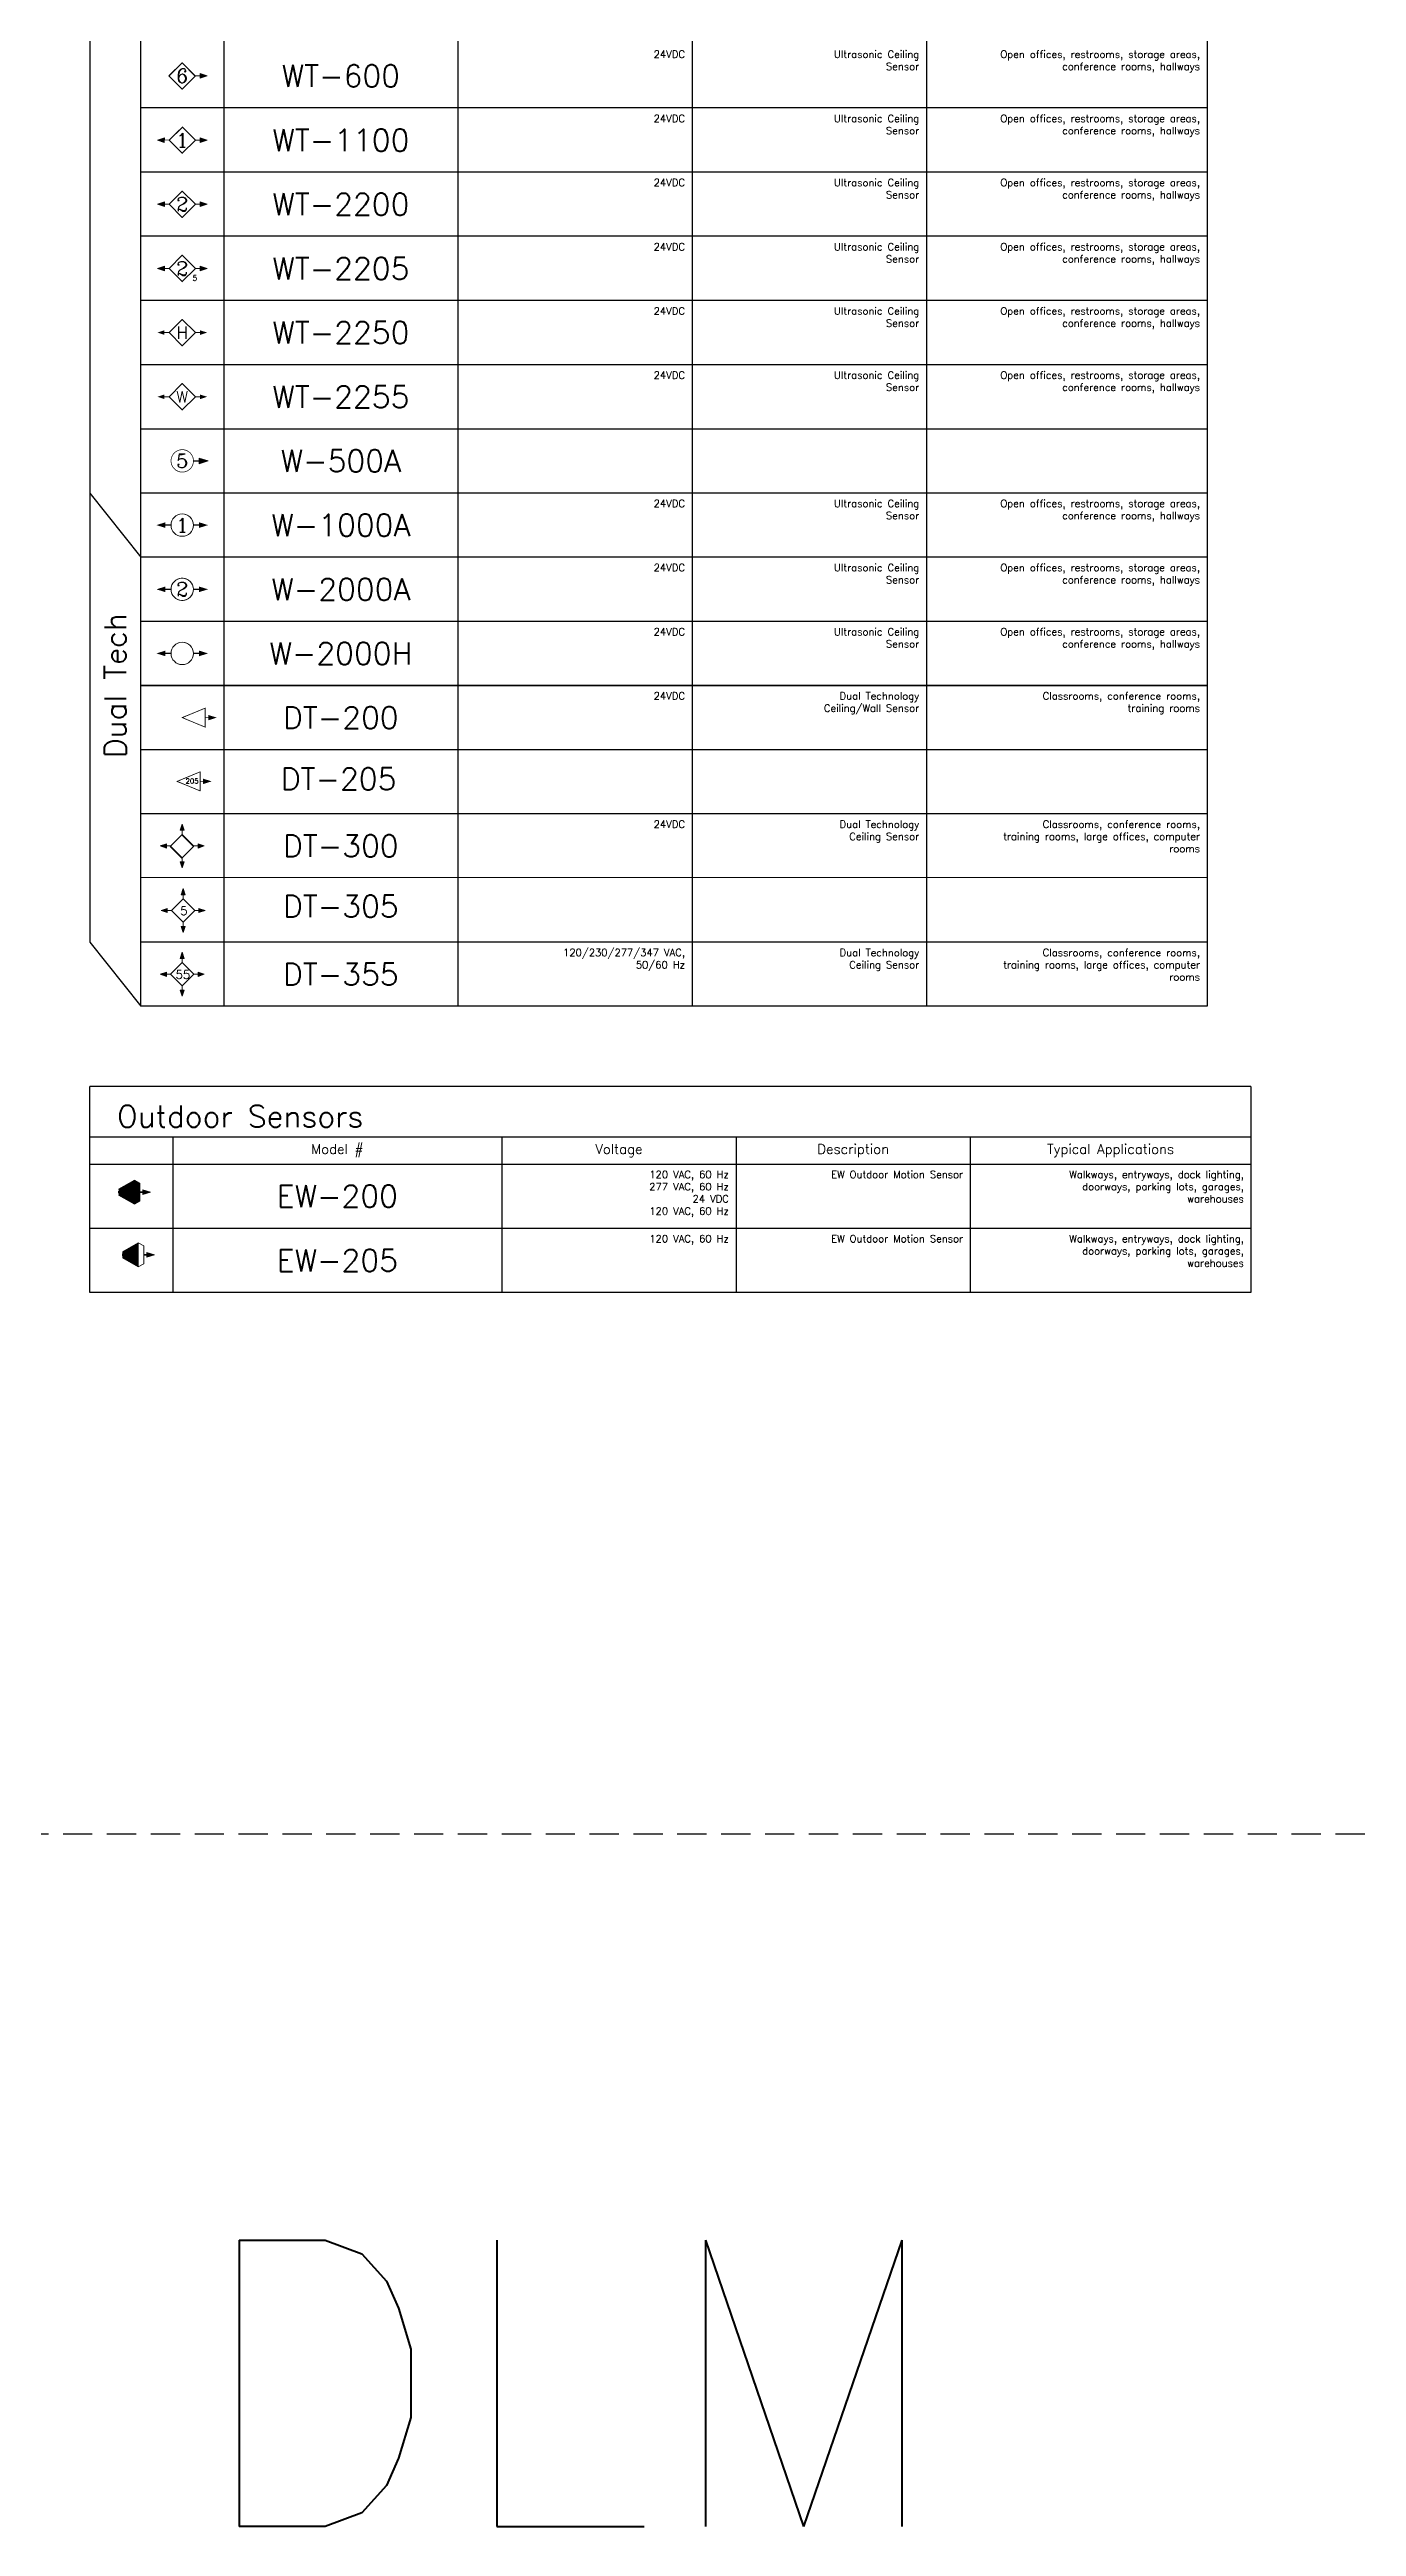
# Model space of a CAD drawing. Header units: inches. Extents: x -13775 to 9910, y -4933 to 5507.
# Drawn here: x 947 to 2019, y 1436 to 3469 of the extents above; entities that cross this region are included whole.
import ezdxf
from ezdxf.enums import TextEntityAlignment as Align

# ---------------------------------------------------------------- set-up
doc = ezdxf.new("R2010")
doc.units = ezdxf.units.IN
doc.header["$LTSCALE"] = 48
doc.header["$MEASUREMENT"] = 0
doc.linetypes.add('DASHED', pattern=[0.75, 0.5, -0.25])
doc.layers.add('Boxes', color=7, linetype='Continuous')
doc.layers.add('Text', color=7, linetype='Continuous')
doc.layers.add('WATTSTOPPER', color=160, linetype='Continuous', lineweight=0)
doc.styles.add('FSL12-1', font='complex.shx')
doc.styles.add('ROMANC', font='COMPLEX.SHX')
doc.styles.add('ROMANS', font='ROMANS')
doc.styles.add('WSNotes', font='complex.shx', dxfattribs={"height": 18})

# ---------------------------------------------------------------- blocks, each defined once
blk = doc.blocks.new('*U549')
at = {"linetype": 'Continuous'}
blk.add_wipeout([(0, -10.8), (10.8, 0), (0, 10.8), (-10.8, 0)], dxfattribs=at)
for points in [[(-14.6, -1.9), (-20.4, 0), (-14.6, 1.9)], [(20.4, 0), (14.6, -1.9), (14.6, 1.9)]]:
    blk.add_hatch(color=256).paths.add_polyline_path(points)
for p, q in [((-20.4, 0), (-14.6, 1.9)), ((-14.6, -1.9), (-20.4, 0)), ((-14.6, -1.9), (-14.6, 1.9)), ((14.6, 1.9), (20.4, 0)), ((14.6, 1.9), (14.6, -1.9)), ((20.4, 0), (14.6, -1.9))]:
    blk.add_line(p, q)
at = {"linetype": 'Continuous', "const_width": 0.75}
for points in [[(-14.6, 0), (-10.8, 0)], [(-14.6, 0), (-10.8, 0)], [(10.8, 0), (14.6, 0)], [(10.8, 0), (14.6, 0)]]:
    blk.add_lwpolyline(points, dxfattribs=at)
for points in [[(10.8, 0), (0, 10.8), (-10.8, 0), (0, -10.8)], [(-10.8, 0), (0, -10.8), (10.8, 0), (0, 10.8)], [(10.8, 0), (0, 10.8), (-10.8, 0), (0, -10.8)], [(-10.8, 0), (0, -10.8), (10.8, 0), (0, 10.8)]]:
    blk.add_lwpolyline(points, close=True, dxfattribs=at)
at = {"linetype": 'Continuous'}
blk.add_lwpolyline([(-10.8, 0), (0, -10.8), (10.8, 0), (0, 10.8)], close=True, dxfattribs=at)
at = {"insert": (0, 0), "char_height": 11.475, "width": 10.368, "attachment_point": 5}
blk.add_mtext('{\\Fcomplex|c0;2}', dxfattribs=at)
blk = doc.blocks.new('*U687')
at = {"flags": 1}
for tag, p, height, style in [('VMAIN', (1.8, 67.3), 6, 'ROMANC'), ('VSTANDALONE', (1.8, 49.5), 6, 'ROMANC'), ('ROOMID', (1.8, 37.3), 10.6, 'WSNotes'), ('VSTATIONBUS', (1.8, 30.1), 6, 'ROMANC'), ('VSTATIONBUSPOSITION', (1.8, 23), 6, 'ROMANC')]:
    blk.add_attdef(tag, p, '', height=height, dxfattribs=dict(at, style=style))
blk.add_wipeout([(10.8, 0), (0, 10.8), (-10.8, 0), (0, -10.8)])
for points in [[(-20.4, 0), (-14.6, 1.9), (-14.6, -1.9)], [(14.6, 1.9), (20.4, 0), (14.6, -1.9)]]:
    blk.add_hatch(color=256).paths.add_polyline_path(points)
at = {"linetype": 'Continuous', "const_width": 0.75}
for points in [[(-10.8, 0), (-14.6, 0)], [(14.6, 0), (10.8, 0)]]:
    blk.add_lwpolyline(points, dxfattribs=at)
blk.add_lwpolyline([(10.8, 0), (0, 10.8), (-10.8, 0), (0, -10.8)], close=True, dxfattribs=at)
at = {"const_width": 0.191}
blk.add_lwpolyline([(-10.8, 0), (0, -10.8), (10.8, 0), (0, 10.8)], close=True, dxfattribs=at)
blk.add_lwpolyline([(10.8, 0), (0, 10.8), (-10.8, 0), (0, -10.8)], close=True)
at = {"insert": (0, 0), "char_height": 10.209, "width": 9.224, "attachment_point": 5}
blk.add_mtext('{\\Fcomplex|c0;H}', dxfattribs=at)
at = {"style": 'ROMANC', "flags": 1}
blk.add_attdef('V318POSITION', (1.8, 15.8), '', height=6, dxfattribs=at)
blk = doc.blocks.new('*U686')
blk.add_hatch(color=256).paths.add_polyline_path([(20.4, 0), (14.6, -1.9), (14.6, 1.9)])
for p, q in [((14.6, 1.9), (20.4, 0)), ((14.6, 1.9), (14.6, -1.9)), ((20.4, 0), (14.6, -1.9))]:
    blk.add_line(p, q)
at = {"linetype": 'Continuous', "const_width": 0.75}
blk.add_lwpolyline([(-10.8, 0), (0, -10.8), (10.8, 0), (0, 10.8)], close=True, dxfattribs=at)
blk.add_lwpolyline([(-10.9, 0.1), (-0.1, -10.8), (10.7, -0.1), (0, 10.8)], close=True)
blk.add_lwpolyline([(10.8, 0), (14.6, 0)], dxfattribs=at)
at = {"insert": (0, 0), "char_height": 11.475, "width": 10.368, "attachment_point": 5}
blk.add_mtext('{\\Fcomplex|c0;6}', dxfattribs=at)
at = {"flags": 1}
for tag, p, height, style in [('VMAIN', (1.8, 67.3), 6, 'ROMANC'), ('VSTANDALONE', (1.8, 49.5), 6, 'ROMANC'), ('ROOMID', (1.8, 37.3), 10.6, 'WSNotes'), ('VSTATIONBUS', (1.8, 30.1), 6, 'ROMANC'), ('VSTATIONBUSPOSITION', (1.8, 23), 6, 'ROMANC'), ('V318POSITION', (1.8, 15.8), 6, 'ROMANC')]:
    blk.add_attdef(tag, p, '', height=height, dxfattribs=dict(at, style=style))
blk = doc.blocks.new('*U685')
at = {"flags": 1}
for tag, p, height, style in [('VMAIN', (1.8, 67.3), 6, 'ROMANC'), ('VSTANDALONE', (1.8, 49.5), 6, 'ROMANC'), ('ROOMID', (1.8, 37.3), 10.6, 'WSNotes'), ('VSTATIONBUS', (1.8, 30.1), 6, 'ROMANC'), ('VSTATIONBUSPOSITION', (1.8, 23), 6, 'ROMANC')]:
    blk.add_attdef(tag, p, '', height=height, dxfattribs=dict(at, style=style))
blk.add_wipeout([(10.9, 0), (0.1, 10.8), (-10.7, 0), (0.1, -10.8)])
for points in [[(-14.7, -1.8), (-20.4, 0.1), (-14.6, 2)], [(20.4, -0.1), (14.6, -2), (14.7, 1.8)]]:
    blk.add_hatch(color=256).paths.add_polyline_path(points)
for p, q in [((-20.4, 0.1), (-14.6, 2)), ((-14.7, -1.8), (-20.4, 0.1)), ((-14.7, -1.8), (-14.6, 2)), ((14.7, 1.8), (14.6, -2)), ((14.7, 1.8), (20.4, -0.1)), ((20.4, -0.1), (14.6, -2))]:
    blk.add_line(p, q)
at = {"linetype": 'Continuous', "const_width": 0.75}
for points in [[(-14.6, 0.1), (-10.8, 0.1)], [(10.8, -0.1), (14.6, -0.1)]]:
    blk.add_lwpolyline(points, dxfattribs=at)
blk.add_lwpolyline([(0.1, 10.8), (-10.8, 0.1), (-0.1, -10.8), (10.8, -0.1)], close=True, dxfattribs=at)
at = {"const_width": 0.191}
blk.add_lwpolyline([(10.8, -0.1), (0.1, 10.8), (-10.8, 0.1), (-0.1, -10.8)], close=True, dxfattribs=at)
blk.add_lwpolyline([(-10.8, 0.1), (-0.1, -10.8), (10.8, -0.1), (0.1, 10.8)], close=True)
at = {"insert": (0, 0), "char_height": 11.475, "width": 10.368, "attachment_point": 5}
blk.add_mtext('{\\Fcomplex|c0;1}', dxfattribs=at)
at = {"style": 'ROMANC', "flags": 1}
blk.add_attdef('V318POSITION', (1.8, 15.8), '', height=6, dxfattribs=at)
blk = doc.blocks.new('*U684')
for points in [[(-13, -1.7), (-18, 0), (-13, 1.7)], [(0, 18), (1.7, 13), (-1.7, 13)], [(18, 0), (13, -1.7), (13, 1.7)], [(1.7, -13), (0, -18), (-1.7, -13)]]:
    blk.add_hatch(color=256).paths.add_polyline_path(points)
for p, q in [((-18, 0), (-13, 1.7)), ((-13, -1.7), (-18, 0)), ((-13, -1.7), (-13, 1.7)), ((-1.7, 13), (0, 18)), ((-1.7, 13), (1.7, 13)), ((0, 18), (1.7, 13)), ((13, 1.7), (18, 0)), ((13, 1.7), (13, -1.7)), ((18, 0), (13, -1.7)), ((0, -18), (-1.7, -13)), ((1.7, -13), (-1.7, -13)), ((1.7, -13), (0, -18))]:
    blk.add_line(p, q)
at = {"linetype": 'Continuous', "const_width": 0.75}
for points in [[(-13, 0), (-9.6, 0)], [(0, 9.6), (0, 13)], [(9.6, 0), (13, 0)], [(0, -13), (0, -9.6)]]:
    blk.add_lwpolyline(points, dxfattribs=at)
at = {"const_width": 0.423}
blk.add_lwpolyline([(-13, 0), (-9.6, 0)], dxfattribs=at)
at = {"linetype": 'Continuous', "const_width": 0.75}
blk.add_lwpolyline([(9.6, 0), (0, 9.6), (-9.6, 0), (0, -9.6)], close=True, dxfattribs=at)
at = {"linetype": 'Continuous'}
blk.add_lwpolyline([(-0.4, 9.2), (-10, -0.4), (-0.4, -10), (9.2, -0.4)], close=True, dxfattribs=at)
at = {"const_width": 0.423}
blk.add_lwpolyline([(-9.6, 0), (0, -9.6), (9.6, 0), (0, 9.6)], close=True, dxfattribs=at)
at = {"flags": 1}
for tag, p, height, style in [('VMAIN', (1.8, 67.3), 6, 'ROMANC'), ('VSTANDALONE', (1.8, 49.5), 6, 'ROMANC'), ('ROOMID', (1.8, 37.3), 10.6, 'WSNotes'), ('VSTATIONBUS', (1.8, 30.1), 6, 'ROMANC'), ('VSTATIONBUSPOSITION', (1.8, 23), 6, 'ROMANC'), ('V318POSITION', (1.8, 15.8), 6, 'ROMANC')]:
    blk.add_attdef(tag, p, '', height=height, dxfattribs=dict(at, style=style))
blk = doc.blocks.new('*U679')
at = {"flags": 1}
for tag, p, height, style in [('VMAIN', (1.8, 67.3), 6, 'ROMANC'), ('VSTANDALONE', (1.8, 49.5), 6, 'ROMANC'), ('ROOMID', (1.8, 37.3), 10.6, 'WSNotes'), ('VSTATIONBUS', (1.8, 30.1), 6, 'ROMANC'), ('VSTATIONBUSPOSITION', (1.8, 23), 6, 'ROMANC')]:
    blk.add_attdef(tag, p, '', height=height, dxfattribs=dict(at, style=style))
blk.add_wipeout([(-0.3, 10), (-7.3, 6.8), (-10, -0.3), (-6.8, -7.3), (0.3, -10), (7.3, -6.8), (10, 0.3), (6.8, 7.3)])
at = {"linetype": 'Continuous'}
blk.add_hatch(color=256, dxfattribs=at).paths.add_polyline_path([(21.2, 0), (13.8, 2.3), (13.8, -2.3)])
for p, q in [((21.2, 0), (13.8, 2.3)), ((13.8, 2.3), (13.8, -2.3)), ((13.8, -2.3), (21.2, 0))]:
    blk.add_line(p, q, dxfattribs=at)
at = {"linetype": 'Continuous', "const_width": 0.574}
blk.add_lwpolyline([(9.2, 0, 1), (-9.2, 0, 1)], format="xyb", close=True, dxfattribs=at)
at = {"linetype": 'Continuous', "const_width": 1.15}
blk.add_lwpolyline([(9.2, 0), (13.8, 0)], dxfattribs=at)
at = {"insert": (0, 0), "char_height": 11.475, "width": 10.368, "attachment_point": 5}
blk.add_mtext('{\\Fcomplex|c0;5}', dxfattribs=at)
at = {"style": 'ROMANC', "flags": 1}
blk.add_attdef('V318POSITION', (1.8, 15.8), '', height=6, dxfattribs=at)
blk = doc.blocks.new('*U678')
at = {"flags": 1}
for tag, p, height, style in [('VMAIN', (1.8, 67.3), 6, 'ROMANC'), ('VSTANDALONE', (1.8, 49.5), 6, 'ROMANC'), ('ROOMID', (1.8, 37.3), 10.6, 'WSNotes'), ('VSTATIONBUS', (1.8, 30.1), 6, 'ROMANC'), ('VSTATIONBUSPOSITION', (1.8, 23), 6, 'ROMANC')]:
    blk.add_attdef(tag, p, '', height=height, dxfattribs=dict(at, style=style))
blk.add_wipeout([(-0.3, 10), (-7.3, 6.8), (-10, -0.3), (-6.8, -7.3), (0.3, -10), (7.3, -6.8), (10, 0.3), (6.8, 7.3)])
at = {"linetype": 'Continuous'}
for points in [[(-21.2, 0), (-13.8, -2.3), (-13.8, 2.3)], [(21.2, 0), (13.8, 2.3), (13.8, -2.3)]]:
    blk.add_hatch(color=256, dxfattribs=at).paths.add_polyline_path(points)
at = {"linetype": 'Continuous', "const_width": 1.15}
for points in [[(-13.8, 0), (-9.2, 0)], [(9.2, 0), (13.8, 0)]]:
    blk.add_lwpolyline(points, dxfattribs=at)
at = {"linetype": 'Continuous', "const_width": 0.574}
blk.add_lwpolyline([(9.2, 0, 1), (-9.2, 0, 1)], format="xyb", close=True, dxfattribs=at)
at = {"linetype": 'Continuous'}
blk.add_circle((0, 0), 9.18, dxfattribs=at)
at = {"insert": (0, 0), "char_height": 11.475, "width": 10.368, "attachment_point": 5}
blk.add_mtext('{\\Fcomplex|c0;1}', dxfattribs=at)
at = {"style": 'ROMANC', "flags": 1}
blk.add_attdef('V318POSITION', (1.8, 15.8), '', height=6, dxfattribs=at)
blk = doc.blocks.new('*U677')
at = {"flags": 1}
for tag, p, height, style in [('VMAIN', (1.8, 67.3), 6, 'ROMANC'), ('VSTANDALONE', (1.8, 49.5), 6, 'ROMANC'), ('ROOMID', (1.8, 37.3), 10.6, 'WSNotes'), ('VSTATIONBUS', (1.8, 30.1), 6, 'ROMANC'), ('VSTATIONBUSPOSITION', (1.8, 23), 6, 'ROMANC')]:
    blk.add_attdef(tag, p, '', height=height, dxfattribs=dict(at, style=style))
blk.add_wipeout([(-0.3, 10), (-7.3, 6.8), (-10, -0.3), (-6.8, -7.3), (0.3, -10), (7.3, -6.8), (10, 0.3), (6.8, 7.3)])
at = {"linetype": 'Continuous'}
for points in [[(-21.2, 0), (-13.8, -2.3), (-13.8, 2.3)], [(21.2, 0), (13.8, 2.3), (13.8, -2.3)]]:
    blk.add_hatch(color=256, dxfattribs=at).paths.add_polyline_path(points)
at = {"linetype": 'Continuous', "const_width": 1.15}
for points in [[(-13.8, 0), (-9.2, 0)], [(9.2, 0), (13.8, 0)]]:
    blk.add_lwpolyline(points, dxfattribs=at)
at = {"linetype": 'Continuous', "const_width": 0.574}
blk.add_lwpolyline([(9.2, 0, 1), (-9.2, 0, 1)], format="xyb", close=True, dxfattribs=at)
at = {"linetype": 'Continuous'}
blk.add_circle((0, 0), 9.18, dxfattribs=at)
at = {"insert": (0, 0), "char_height": 11.475, "width": 10.368, "attachment_point": 5}
blk.add_mtext('{\\Fcomplex|c0;2}', dxfattribs=at)
at = {"style": 'ROMANC', "flags": 1}
blk.add_attdef('V318POSITION', (1.8, 15.8), '', height=6, dxfattribs=at)
blk = doc.blocks.new('*U676')
at = {"flags": 1}
for tag, p, height, style in [('VMAIN', (1.8, 67.3), 6, 'ROMANC'), ('VSTANDALONE', (1.8, 49.5), 6, 'ROMANC'), ('ROOMID', (1.8, 37.3), 10.6, 'WSNotes'), ('VSTATIONBUS', (1.8, 30.1), 6, 'ROMANC'), ('VSTATIONBUSPOSITION', (1.8, 23), 6, 'ROMANC')]:
    blk.add_attdef(tag, p, '', height=height, dxfattribs=dict(at, style=style))
blk.add_wipeout([(-0.3, 10), (-7.3, 6.8), (-10, -0.3), (-6.8, -7.3), (0.3, -10), (7.3, -6.8), (10, 0.3), (6.8, 7.3)])
at = {"linetype": 'Continuous'}
for points in [[(-21.2, 0), (-13.8, -2.3), (-13.8, 2.3)], [(21.2, 0), (13.8, 2.3), (13.8, -2.3)]]:
    blk.add_hatch(color=256, dxfattribs=at).paths.add_polyline_path(points)
at = {"linetype": 'Continuous', "const_width": 1.15}
for points in [[(-13.8, 0), (-9.2, 0)], [(9.2, 0), (13.8, 0)]]:
    blk.add_lwpolyline(points, dxfattribs=at)
at = {"linetype": 'Continuous', "const_width": 0.574}
blk.add_lwpolyline([(9.2, 0, 1), (-9.2, 0, 1)], format="xyb", close=True, dxfattribs=at)
at = {"linetype": 'Continuous'}
blk.add_circle((0, 0), 9.18, dxfattribs=at)
at = {"style": 'ROMANC', "flags": 1}
blk.add_attdef('V318POSITION', (1.8, 15.8), '', height=6, dxfattribs=at)
at = {"linetype": 'Continuous', "style": 'FSL12-1', "flags": 2}
blk.add_attdef('H', (-5.6, -5.9), '', height=11.5, dxfattribs=at)
blk = doc.blocks.new('*U671')
at = {"style": 'WSNotes', "flags": 1}
blk.add_attdef('ROOMID', (30.7, -5.3), '', height=10.6, dxfattribs=at)
at = {"linetype": 'Continuous'}
blk.add_wipeout([(0, 9.6), (-9.6, 0), (0, -9.6), (9.6, 0)], dxfattribs=at)
for points in [[(-13, -1.7), (-18, 0), (-13, 1.7)], [(0, 18), (1.7, 13), (-1.7, 13)], [(18, 0), (13, -1.7), (13, 1.7)], [(1.7, -13), (0, -18), (-1.7, -13)]]:
    blk.add_hatch(color=256).paths.add_polyline_path(points)
for p, q in [((-18, 0), (-13, 1.7)), ((-13, -1.7), (-18, 0)), ((-13, -1.7), (-13, 1.7)), ((-1.7, 13), (0, 18)), ((-1.7, 13), (1.7, 13)), ((0, 18), (1.7, 13)), ((13, 1.7), (18, 0)), ((13, 1.7), (13, -1.7)), ((18, 0), (13, -1.7)), ((0, -18), (-1.7, -13)), ((1.7, -13), (-1.7, -13)), ((1.7, -13), (0, -18))]:
    blk.add_line(p, q)
at = {"linetype": 'Continuous', "const_width": 0.75}
for points in [[(-13, 0), (-9.6, 0)], [(0, 9.6), (0, 13)], [(9.6, 0), (13, 0)], [(0, -13), (0, -9.6)]]:
    blk.add_lwpolyline(points, dxfattribs=at)
at = {"const_width": 0.423}
blk.add_lwpolyline([(-13, 0), (-9.6, 0)], dxfattribs=at)
at = {"linetype": 'Continuous', "const_width": 0.75}
blk.add_lwpolyline([(9.6, 0), (0, 9.6), (-9.6, 0), (0, -9.6)], close=True, dxfattribs=at)
at = {"const_width": 0.423}
blk.add_lwpolyline([(-9.6, 0), (0, -9.6), (9.6, 0), (0, 9.6)], close=True, dxfattribs=at)
at = {"linetype": 'Continuous'}
blk.add_lwpolyline([(0, 9.6), (-9.6, 0), (0, -9.6), (9.6, 0)], close=True, dxfattribs=at)
at = {"insert": (-5.5, 3.3), "char_height": 7, "attachment_point": 1}
blk.add_mtext('{\\Fcomplex|c0;55}', dxfattribs=at)
blk = doc.blocks.new('*U662')
at = {"style": 'WSNotes', "flags": 1}
blk.add_attdef('ROOMID', (43.7, 2.7), '', height=10.6, dxfattribs=at)
blk.add_wipeout([(17.5, 7.3), (17.5, 1.9), (26.3, 1.9), (26.3, -1.9), (17.5, -1.9), (17.5, -7.3), (13, -9.9), (0, -2.4), (0, 2.4), (13, 9.9)])
at = {"linetype": 'Continuous'}
for points in [[(0, 2.4), (0, -2.4), (13, -9.9), (17.5, -7.3), (17.5, 7.3), (13, 9.9)], [(26.3, 0), (20, 1.9), (20, -1.9)]]:
    blk.add_hatch(color=256, dxfattribs=at).paths.add_polyline_path(points)
for p, q in [((0, 0.9), (0, -0.9)), ((17.5, 7.3), (13, 9.9)), ((20, -1.9), (20, 1.9)), ((20, 1.9), (26.3, 0)), ((26.3, 0), (20, -1.9)), ((13, -9.9), (17.5, -7.3))]:
    blk.add_line(p, q, dxfattribs=at)
for points in [[(13, 9.9), (0, 2.4)], [(17.5, -7.3), (17.5, 7.3)], [(0, -2.4), (13, -9.9)]]:
    blk.add_lwpolyline(points, dxfattribs=at)
at = {"linetype": 'Continuous', "const_width": 1.25}
blk.add_lwpolyline([(17.5, 0), (22.5, 0)], dxfattribs=at)
blk = doc.blocks.new('*U639')
at = {"flags": 1}
for tag, p, height, style in [('VMAIN', (1.8, 67.3), 6, 'ROMANC'), ('VSTANDALONE', (1.8, 49.5), 6, 'ROMANC'), ('ROOMID', (1.8, 37.3), 10.6, 'WSNotes'), ('VSTATIONBUS', (1.8, 30.1), 6, 'ROMANC'), ('VSTATIONBUSPOSITION', (1.8, 23), 6, 'ROMANC')]:
    blk.add_attdef(tag, p, '', height=height, dxfattribs=dict(at, style=style))
at = {"style": 'ROMANC'}
for tag, p in [('PANELID', (-19.8, -23.4)), ('CIRCUIT', (-19.6, -31.5))]:
    blk.add_attdef(tag, text='', height=6, dxfattribs=at).set_placement(p, align=Align.TOP_CENTER)
blk.add_attdef('PAIR', (2.9, -29.4), '', height=6, dxfattribs=at)
blk.add_wipeout([(-9.6, 0), (0, 9.6), (9.6, 0), (0, -9.6)])
for points in [[(-13, -1.7), (-18, 0), (-13, 1.7)], [(0, 18), (1.7, 13), (-1.7, 13)], [(18, 0), (13, -1.7), (13, 1.7)], [(1.7, -13), (0, -18), (-1.7, -13)]]:
    blk.add_hatch(color=256).paths.add_polyline_path(points)
for p, q in [((-18, 0), (-13, 1.7)), ((-13, -1.7), (-18, 0)), ((-13, -1.7), (-13, 1.7)), ((-1.7, 13), (0, 18)), ((-1.7, 13), (1.7, 13)), ((0, 18), (1.7, 13)), ((13, 1.7), (18, 0)), ((13, 1.7), (13, -1.7)), ((18, 0), (13, -1.7)), ((0, -18), (-1.7, -13)), ((1.7, -13), (-1.7, -13)), ((1.7, -13), (0, -18))]:
    blk.add_line(p, q)
at = {"linetype": 'Continuous', "const_width": 0.75}
for points in [[(-13, 0), (-9.6, 0)], [(0, 9.6), (0, 13)], [(9.6, 0), (13, 0)], [(0, -13), (0, -9.6)]]:
    blk.add_lwpolyline(points, dxfattribs=at)
at = {"const_width": 0.423}
blk.add_lwpolyline([(-13, 0), (-9.6, 0)], dxfattribs=at)
at = {"linetype": 'Continuous', "const_width": 0.75}
blk.add_lwpolyline([(9.6, 0), (0, 9.6), (-9.6, 0), (0, -9.6)], close=True, dxfattribs=at)
at = {"const_width": 0.423}
blk.add_lwpolyline([(-9.6, 0), (0, -9.6), (9.6, 0), (0, 9.6)], close=True, dxfattribs=at)
at = {"linetype": 'Continuous'}
blk.add_lwpolyline([(0, 9.6), (-9.6, 0), (0, -9.6), (9.6, 0)], close=True, dxfattribs=at)
at = {"insert": (-2.4, 3.3), "char_height": 7, "attachment_point": 1}
blk.add_mtext('{\\Fcomplex|c0;5}', dxfattribs=at)
at = {"style": 'ROMANC', "flags": 1}
blk.add_attdef('V318POSITION', (1.8, 15.8), '', height=6, dxfattribs=at)
blk = doc.blocks.new('*U618')
at = {"flags": 1}
for tag, p, height, style in [('VMAIN', (1.8, 67.3), 6, 'ROMANC'), ('VSTANDALONE', (1.8, 49.5), 6, 'ROMANC'), ('ROOMID', (1.8, 37.3), 10.6, 'WSNotes'), ('VSTATIONBUS', (1.8, 30.1), 6, 'ROMANC'), ('VSTATIONBUSPOSITION', (1.8, 23), 6, 'ROMANC')]:
    blk.add_attdef(tag, p, '', height=height, dxfattribs=dict(at, style=style))
blk.add_wipeout([(10.8, 0), (0, 10.8), (-10.8, 0), (0, -10.8)])
for points in [[(-20.4, 0), (-14.6, 1.9), (-14.6, -1.9)], [(14.6, 1.9), (20.4, 0), (14.6, -1.9)]]:
    blk.add_hatch(color=256).paths.add_polyline_path(points)
at = {"linetype": 'Continuous', "const_width": 0.75}
for points in [[(-10.8, 0), (-14.6, 0)], [(14.6, 0), (10.8, 0)]]:
    blk.add_lwpolyline(points, dxfattribs=at)
blk.add_lwpolyline([(10.8, 0), (0, 10.8), (-10.8, 0), (0, -10.8)], close=True, dxfattribs=at)
at = {"const_width": 0.191}
blk.add_lwpolyline([(-10.8, 0), (0, -10.8), (10.8, 0), (0, 10.8)], close=True, dxfattribs=at)
blk.add_lwpolyline([(10.8, 0), (0, 10.8), (-10.8, 0), (0, -10.8)], close=True)
at = {"insert": (0, 0), "char_height": 9.438, "width": 8.527, "attachment_point": 5}
blk.add_mtext('{\\Fcomplex|c0;W}', dxfattribs=at)
at = {"style": 'ROMANC', "flags": 1}
blk.add_attdef('V318POSITION', (1.8, 15.8), '', height=6, dxfattribs=at)
blk = doc.blocks.new('*U583')
at = {"flags": 1}
for tag, p, height, style in [('VMAIN', (1.8, 67.3), 6, 'ROMANC'), ('VSTANDALONE', (1.8, 49.5), 6, 'ROMANC'), ('ROOMID', (1.8, 37.3), 10.6, 'WSNotes'), ('VSTATIONBUS', (1.8, 30.1), 6, 'ROMANC'), ('VSTATIONBUSPOSITION', (1.8, 23), 6, 'ROMANC')]:
    blk.add_attdef(tag, p, '', height=height, dxfattribs=dict(at, style=style))
blk.add_wipeout([(14.6, 10.8), (-10.9, 10.8), (-10.9, -10.8), (14.6, -10.8)])
for points in [[(-14.6, -1.9), (-20.4, 0), (-14.6, 1.9)], [(20.4, 0), (14.6, -1.9), (14.6, 1.9)]]:
    blk.add_hatch(color=256).paths.add_polyline_path(points)
for p, q in [((-20.4, 0), (-14.6, 1.9)), ((-14.6, -1.9), (-20.4, 0)), ((-14.6, -1.9), (-14.6, 1.9)), ((14.6, 1.9), (20.4, 0)), ((14.6, 1.9), (14.6, -1.9)), ((20.4, 0), (14.6, -1.9))]:
    blk.add_line(p, q)
at = {"linetype": 'Continuous', "const_width": 0.75}
for points in [[(-14.6, 0), (-10.8, 0)], [(-14.6, 0), (-10.8, 0)], [(10.8, 0), (14.6, 0)], [(10.8, 0), (14.6, 0)]]:
    blk.add_lwpolyline(points, dxfattribs=at)
for points in [[(10.8, 0), (0, 10.8), (-10.8, 0), (0, -10.8)], [(-10.8, 0), (0, -10.8), (10.8, 0), (0, 10.8)], [(10.8, 0), (0, 10.8), (-10.8, 0), (0, -10.8)], [(-10.8, 0), (0, -10.8), (10.8, 0), (0, 10.8)]]:
    blk.add_lwpolyline(points, close=True, dxfattribs=at)
blk.add_lwpolyline([(10.8, 0), (0, 10.8), (-10.8, 0), (0, -10.8)], close=True)
at = {"width": 10.368, "attachment_point": 5}
for s, insert, char_height in [('{\\Fcomplex|c0;2}', (0, 0), 11.475), ('{\\Fcomplex|c0;5}', (10.4, -7.8), 4.5)]:
    blk.add_mtext(s, dxfattribs=dict(at, insert=insert, char_height=char_height))
at = {"style": 'ROMANC', "flags": 1}
blk.add_attdef('V318POSITION', (1.8, 15.8), '', height=6, dxfattribs=at)
blk = doc.blocks.new('*U579')
at = {"style": 'WSNotes', "flags": 1}
blk.add_attdef('ROOMID', (43.7, 2.7), '', height=10.6, dxfattribs=at)
blk.add_wipeout([(17.5, 7.3), (17.5, 1.9), (26.3, 1.9), (26.3, -1.9), (17.5, -1.9), (17.5, -7.3), (13, -9.9), (0, -2.4), (0, 2.4), (13, 9.9)])
at = {"linetype": 'Continuous'}
for points in [[(13, -9.9), (13, 9.9), (0, 2.4), (0, -2.4)], [(26.3, 0), (20, 1.9), (20, -1.9)]]:
    blk.add_hatch(color=256, dxfattribs=at).paths.add_polyline_path(points)
for p, q in [((0, 0.9), (0, -0.9)), ((17.5, 7.3), (13, 9.9)), ((20, -1.9), (20, 1.9)), ((20, 1.9), (26.3, 0)), ((26.3, 0), (20, -1.9)), ((13, -9.9), (17.5, -7.3))]:
    blk.add_line(p, q, dxfattribs=at)
blk.add_line((13, -9.9), (13, 9.9))
for points in [[(13, 9.9), (0, 2.4)], [(17.5, -7.3), (17.5, 7.3)], [(0, -2.4), (13, -9.9)]]:
    blk.add_lwpolyline(points, dxfattribs=at)
at = {"linetype": 'Continuous', "const_width": 1.25}
blk.add_lwpolyline([(17.5, 0), (22.5, 0)], dxfattribs=at)
blk = doc.blocks.new('*U569')
at = {"flags": 1}
for tag, p, height, style in [('VMAIN', (1.8, 63.9), 6, 'ROMANC'), ('VSECONDARY', (1.8, 56.7), 6, 'ROMANC'), ('VAUXILIARY', (1.8, 49.5), 6, 'ROMANC'), ('ROOMID', (1.8, 37.3), 10.6, 'WSNotes'), ('VSTATIONBUS', (1.6, 29.4), 6, 'ROMANC'), ('VSTATIONBUSPOSITION', (1.6, 22.2), 6, 'ROMANC')]:
    blk.add_attdef(tag, p, '', height=height, dxfattribs=dict(at, style=style))
blk.add_wipeout([(33.2, 8), (0, 8), (0, -7.9), (33.2, -7.9)])
at = {"linetype": 'Continuous'}
blk.add_hatch(color=256, dxfattribs=at).paths.add_polyline_path([(21.3, 2.2), (21.3, -2.2), (28.4, 0)])
for p, q in [((7.5, 3.1), (0, 0)), ((0, 0), (7.5, -3.1)), ((18.8, 7.8), (18.8, -7.8))]:
    blk.add_line(p, q, dxfattribs=at)
at = {"linetype": 'Continuous', "const_width": 0.625}
blk.add_lwpolyline([(18.8, 7.8), (0, 0), (18.8, -7.8)], close=True, dxfattribs=at)
at = {"linetype": 'Continuous', "const_width": 0.75}
blk.add_lwpolyline([(18.8, 0), (21.3, 0)], dxfattribs=at)
at = {"style": 'ROMANC', "flags": 1}
blk.add_attdef('V318POSITION', (1.8, 15.8), '', height=6, dxfattribs=at)
blk = doc.blocks.new('*U568')
at = {"flags": 1}
for tag, p, height, style in [('VMAIN', (1.8, 67.3), 6, 'ROMANC'), ('VSTANDALONE', (1.8, 49.5), 6, 'ROMANC'), ('ROOMID', (1.8, 37.3), 10.6, 'WSNotes'), ('VSTATIONBUS', (1.8, 30.1), 6, 'ROMANC'), ('VSTATIONBUSPOSITION', (1.8, 23), 6, 'ROMANC')]:
    blk.add_attdef(tag, p, '', height=height, dxfattribs=dict(at, style=style))
blk.add_wipeout([(33.2, 8), (0, 8), (0, -7.9), (33.2, -7.9)])
at = {"linetype": 'Continuous'}
blk.add_hatch(color=256, dxfattribs=at).paths.add_polyline_path([(21.3, 2.2), (21.3, -2.2), (28.4, 0)])
for p, q in [((7.5, 3.1), (0, 0)), ((0, 0), (7.5, -3.1)), ((18.8, 7.8), (18.8, -7.8))]:
    blk.add_line(p, q, dxfattribs=at)
at = {"linetype": 'Continuous', "const_width": 0.625}
blk.add_lwpolyline([(18.8, 7.8), (0, 0), (18.8, -7.8)], close=True, dxfattribs=at)
at = {"linetype": 'Continuous', "const_width": 0.75}
blk.add_lwpolyline([(18.8, 0), (21.3, 0)], dxfattribs=at)
at = {"style": 'ROMANC'}
blk.add_text('205', height=4.18, dxfattribs=at).set_placement((6.9, -1.8))
at = {"style": 'ROMANC', "flags": 1}
blk.add_attdef('V318POSITION', (1.8, 15.8), '', height=6, dxfattribs=at)

msp = doc.modelspace()

# ---------------------------------------------------------------- linework, layer by layer
at = {"layer": 'Boxes'}
for p, q in [((1089.8, 4811.6), (1089.8, 2683.4)), ((1282, 4811.6), (1282, 2683.4)), ((1474.2, 4811.6), (1474.2, 2683.4)), ((1666.4, 4811.6), (1666.4, 2683.4)), ((1048, 2575.9), (1048, 2448.6)), ((1318, 2575.9), (1318, 2448.6)), ((1510.2, 2575.9), (1510.2, 2448.6)), ((1702.3, 2575.9), (1702.3, 2448.6))]:
    msp.add_line(p, q, dxfattribs=at)
at = {"layer": 'Boxes', "lineweight": 30}
msp.add_line((1021.8, 2946.7), (1896.8, 2946.7), dxfattribs=at)
at = {"layer": 'Boxes', "color": 1, "linetype": 'DASHED'}
msp.add_lwpolyline([(-220.8, 5136.4), (9910, 5136.4), (9910, 2003.9), (-220.8, 2003.9)], close=True, dxfattribs=at)
at = {"layer": 'Boxes'}
for points in [[(980, 4853.4), (980, 2736), (1021.8, 2683.4), (1021.8, 4811.6)], [(1896.8, 4579), (1896.8, 2683.4), (1021.8, 2683.4)], [(1896.8, 3420.6), (1021.8, 3420.6)], [(1896.8, 3367.9), (1021.8, 3367.9)], [(1896.8, 3315.3), (1021.8, 3315.3)], [(1896.8, 3262.6), (1021.8, 3262.6)], [(1896.8, 3209.9), (1021.8, 3209.9)], [(1021.8, 3157.3), (1896.8, 3157.3)], [(980, 3104.6), (1021.8, 3052)], [(1896.8, 3104.6), (1021.8, 3104.6)], [(1896.8, 3052), (1021.8, 3052)], [(1896.8, 2999.3), (1021.8, 2999.3)], [(1896.8, 2946.7), (1021.8, 2946.7)], [(1896.8, 2894), (1021.8, 2894)], [(1896.8, 2841.3), (1021.8, 2841.3)], [(1932.7, 2617.7), (980, 2617.7)], [(1932.7, 2617.7), (1932.7, 2448.6), (980, 2448.6), (980, 2617.7)], [(1932.7, 2575.9), (980, 2575.9)], [(980, 2553.9), (1932.7, 2553.9)], [(1932.7, 2501.2), (980, 2501.2)]]:
    msp.add_lwpolyline(points, dxfattribs=at)

# ---------------------------------------------------------------- texts
at = {"layer": 'Text', "color": 7, "style": 'ROMANS'}
for s, insert, char_height, attachment_point in [('WT-600', (1185.9, 3446.9), 18, 5), ('24VDC', (1468.3, 3467.7), 6, 3), ('Ultrasonic Ceiling\\P Sensor', (1660.5, 3467.7), 6, 3), ('Open offices, restrooms, storage areas,\\Pconference rooms, hallways', (1890.9, 3467.7), 6, 3), ('24VDC', (1468.3, 3415), 6, 3), ('Ultrasonic Ceiling\\P Sensor', (1660.5, 3415), 6, 3), ('Open offices, restrooms, storage areas,\\Pconference rooms, hallways', (1890.9, 3415), 6, 3), ('WT-1100', (1185.9, 3394.2), 18, 5), ('24VDC', (1468.3, 3362.4), 6, 3), ('Ultrasonic Ceiling\\P Sensor', (1660.5, 3362.4), 6, 3), ('Open offices, restrooms, storage areas,\\Pconference rooms, hallways', (1890.9, 3362.4), 6, 3), ('WT-2200', (1185.9, 3341.6), 18, 5), ('WT-2205', (1185.9, 3288.9), 18, 5), ('24VDC', (1468.3, 3309.7), 6, 3), ('Ultrasonic Ceiling\\P Sensor', (1660.5, 3309.7), 6, 3), ('Open offices, restrooms, storage areas,\\Pconference rooms, hallways', (1890.9, 3309.7), 6, 3), ('24VDC', (1468.3, 3257), 6, 3), ('Ultrasonic Ceiling\\P Sensor', (1660.5, 3257), 6, 3), ('Open offices, restrooms, storage areas,\\Pconference rooms, hallways', (1890.9, 3257), 6, 3), ('WT-2250', (1185.9, 3236.3), 18, 5), ('WT-2255', (1185.9, 3183.6), 18, 5), ('24VDC', (1468.3, 3204.4), 6, 3), ('Ultrasonic Ceiling\\P Sensor', (1660.5, 3204.4), 6, 3), ('Open offices, restrooms, storage areas,\\Pconference rooms, hallways', (1890.9, 3204.4), 6, 3), ('W-500A', (1185.9, 3131), 18, 5), ('24VDC', (1468.3, 3099.1), 6, 3), ('Ultrasonic Ceiling\\P Sensor', (1660.5, 3099.1), 6, 3), ('Open offices, restrooms, storage areas,\\Pconference rooms, hallways', (1890.9, 3099.1), 6, 3), ('W-1000A', (1185.9, 3078.3), 18, 5), ('W-2000A', (1185.9, 3025.6), 18, 5), ('24VDC', (1468.3, 3046.4), 6, 3), ('Ultrasonic Ceiling\\P Sensor', (1660.5, 3046.4), 6, 3), ('Open offices, restrooms, storage areas,\\Pconference rooms, hallways', (1890.9, 3046.4), 6, 3), ('24VDC', (1468.3, 2993.8), 6, 3), ('Ultrasonic Ceiling\\P Sensor', (1660.5, 2993.8), 6, 3), ('Open offices, restrooms, storage areas,\\Pconference rooms, hallways', (1890.9, 2993.8), 6, 3), ('W-2000H', (1185.9, 2973), 18, 5), ('DT-200', (1185.9, 2920.3), 18, 5), ('24VDC', (1468.3, 2941.1), 6, 3), ('Dual Technology\\P Ceiling/Wall Sensor', (1660.5, 2941.1), 6, 3), ('Classrooms, conference rooms,\\Ptraining rooms', (1890.9, 2941.1), 6, 3), ('DT-205', (1184.1, 2870), 18, 5), ('24VDC', (1468.3, 2835.8), 6, 3), ('Dual Technology\\P Ceiling Sensor', (1660.5, 2835.8), 6, 3), ('Classrooms, conference rooms,\\Ptraining rooms, large offices, computer\\Prooms', (1890.9, 2835.8), 6, 3), ('DT-300', (1185.9, 2815), 18, 5), ('DT-305', (1185.9, 2765.5), 18, 5), ('120/230/277/347 VAC,\\P50/60 Hz', (1468.3, 2730.5), 6, 3), ('Dual Technology\\P Ceiling Sensor', (1660.5, 2730.5), 6, 3), ('Classrooms, conference rooms,\\Ptraining rooms, large offices, computer\\Prooms', (1890.9, 2730.5), 6, 3), ('DT-355', (1185.9, 2709.7), 18, 5), ('Outdoor Sensors', (1002.3, 2593.1), 18, 4), ('Model #', (1183, 2564.9), 8, 5), ('Voltage', (1414.1, 2564.9), 8, 5), ('Description', (1606.3, 2564.9), 8, 5), ('Typical Applications', (1817.5, 2564.9), 8, 5), ('120 VAC, 60 Hz\\P277 VAC, 60 Hz\\P24 VDC\\P120 VAC, 60 Hz', (1504.3, 2548.4), 6, 3), ('EW Outdoor Motion Sensor', (1696.5, 2548.4), 6, 3), ('Walkways, entryways, dock lighting,\\Pdoorways, parking lots, garages,\\Pwarehouses', (1926.9, 2548.4), 6, 3), ('EW-200', (1183, 2527.6), 18, 5), ('EW-205', (1183, 2474.9), 18, 5), ('120 VAC, 60 Hz', (1504.3, 2495.7), 6, 3), ('EW Outdoor Motion Sensor', (1696.5, 2495.7), 6, 3), ('Walkways, entryways, dock lighting,\\Pdoorways, parking lots, garages,\\Pwarehouses', (1926.9, 2495.7), 6, 3)]:
    msp.add_mtext(s, dxfattribs=dict(at, insert=insert, char_height=char_height, attachment_point=attachment_point))
at = {"layer": 'Text', "color": 7, "insert": (1000.9, 2946.7), "char_height": 18, "attachment_point": 5, "rotation": 90, "style": 'ROMANS'}
msp.add_mtext('Dual Tech', dxfattribs=at)
at = {"layer": 'Text', "color": 3, "insert": (1374.3, 1553.4), "char_height": 234.9, "attachment_point": 5, "style": 'ROMANS'}
msp.add_mtext('DLM', dxfattribs=at)

# ---------------------------------------------------------------- next in the draw order: block references
at = {"layer": 'WATTSTOPPER'}
for name, p in [('*U686', (1055.8, 3446.9)), ('*U685', (1055.8, 3394.2)), ('*U549', (1055.8, 3341.6)), ('*U583', (1055.8, 3288.9)), ('*U687', (1055.8, 3236.3)), ('*U618', (1055.8, 3183.6)), ('*U679', (1055.8, 3131)), ('*U678', (1055.8, 3078.3)), ('*U677', (1055.8, 3025.6)), ('*U676', (1055.8, 2973)), ('*U569', (1055.8, 2920.3)), ('*U568', (1051.6, 2868)), ('*U684', (1055.8, 2815)), ('*U639', (1056.5, 2762)), ('*U671', (1055.8, 2709.7)), ('*U662', (1003.5, 2530.9)), ('*U579', (1006.7, 2479.5))]:
    msp.add_blockref(name, p, dxfattribs=at)

# ---------------------------------------------------------------- next in the draw order: linework, layer by layer
at = {"layer": 'Boxes'}
for points in [[(1896.8, 2788.7), (1021.8, 2789)], [(1896.8, 2736), (1021.8, 2736)], [(1896.8, 2683.4), (1021.8, 2683.4)]]:
    msp.add_lwpolyline(points, dxfattribs=at)

doc.saveas('drawing.dxf')
